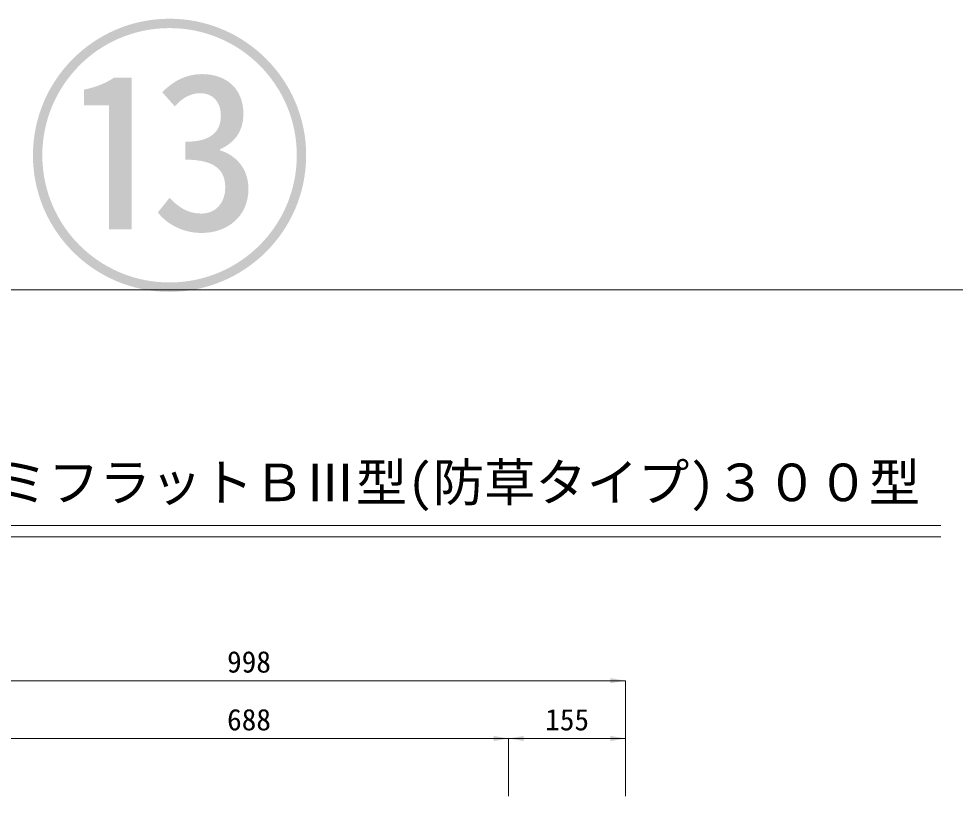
# Model space of a CAD drawing. Units: millimetres at full size. Extents: x 5964 to 125098, y -10801 to 28073.
# Drawn here: x 99785 to 101026, y 10179 to 11210 of the extents above; entities that cross this region are included whole.
import ezdxf
from ezdxf.enums import TextEntityAlignment as Align

# ---------------------------------------------------------------- set-up
doc = ezdxf.new("R2010")
doc.units = ezdxf.units.MM
doc.header["$LTSCALE"] = 19
for name, color, linetype, lineweight in [('0_2', 7, 'Continuous', 20), ('寸法線', 7, 'Continuous', 9), ('枠', 5, 'Continuous', 5), ('補助線', 8, 'Continuous', 13)]:
    doc.layers.add(name, color=color, linetype=linetype, lineweight=lineweight)
doc.styles.add('ＭＳ ゴシック', font='')
doc.styles.get('ＭＳ ゴシック').set_extended_font_data('MS Gothic')

# ---------------------------------------------------------------- blocks, each defined once
blk = doc.blocks.new('filled_arrow')
at = {"color": 0, "linetype": 'Continuous', "lineweight": -2}
blk.add_solid([(7.5, 1.25), (0, 0), (7.5, -1.25)], dxfattribs=at)

msp = doc.modelspace()

# ---------------------------------------------------------------- linework, layer by layer
at = {"layer": '0_2'}
for p, q in [((98947.82, 10537.93), (101006.29, 10537.93)), ((98947.82, 10522.93), (101006.29, 10522.93))]:
    msp.add_line(p, q, dxfattribs=at)
at = {"layer": '寸法線'}
for p, q in [((99590.69, 10332.05), (100588.69, 10332.05)), ((100588.69, 10178.84), (100588.69, 10332.05)), ((99745.69, 10255.44), (100433.69, 10255.44)), ((100433.69, 10178.84), (100433.69, 10255.44)), ((100433.69, 10255.44), (100588.69, 10255.44)), ((100433.69, 10178.84), (100433.69, 10255.44)), ((100588.69, 10178.84), (100588.69, 10255.44))]:
    msp.add_line(p, q, dxfattribs=at)
at = {"layer": '枠', "lineweight": 20}
msp.add_line((97184.38, 10850.09), (102784.38, 10850.09), dxfattribs=at)

# ---------------------------------------------------------------- block references
at = {"layer": '寸法線', "xscale": 2.67, "yscale": 2.67, "rotation": 180}
for p in [(100588.69, 10332.05), (100433.69, 10255.44), (100588.69, 10255.44)]:
    msp.add_blockref('filled_arrow', p, dxfattribs=at)
at = {"layer": '寸法線', "xscale": 2.67, "yscale": 2.67}
msp.add_blockref('filled_arrow', (100433.69, 10255.44), dxfattribs=at)

# ---------------------------------------------------------------- texts
at = {"layer": '0_2', "style": 'ＭＳ ゴシック'}
msp.add_text('ＩＢＣ排水側溝 集水桝 セミフラットＢⅢ型(防草タイプ)３００型\u3000', height=49.84, dxfattribs=at).set_placement((99993.37, 10594.9), align=Align.MIDDLE_CENTER)
at = {"layer": '寸法線', "style": 'ＭＳ ゴシック'}
for s, p in [('998', (100089.69, 10357.05)), ('688', (100089.69, 10280.44)), ('155', (100511.19, 10280.44))]:
    msp.add_text(s, height=28.48, dxfattribs=at).set_placement(p, align=Align.MIDDLE_CENTER)
at = {"layer": '補助線', "color": 1, "style": 'ＭＳ ゴシック'}
msp.add_text('⑬', height=284.8, dxfattribs=at).set_placement((99984.38, 10795.47), align=Align.BOTTOM_CENTER)

doc.saveas('drawing.dxf')
